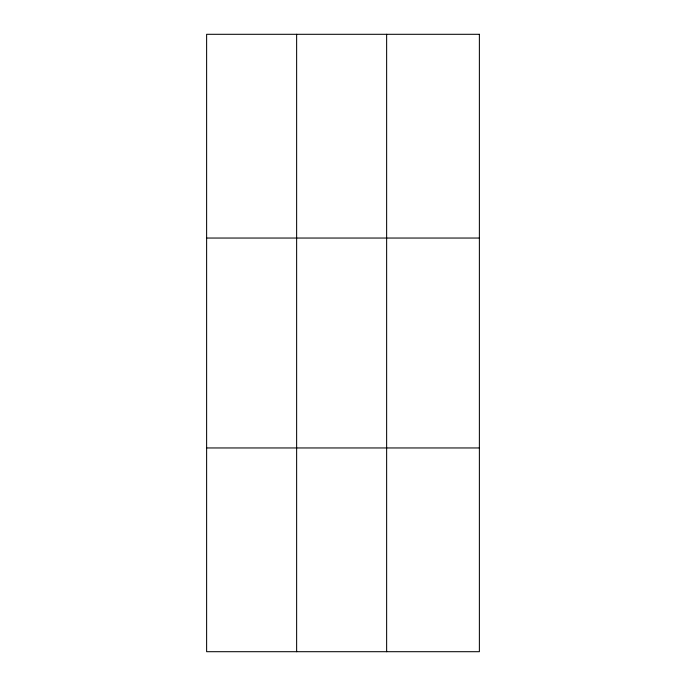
<?xml version="1.0" encoding="UTF-8"?>
<svg xmlns="http://www.w3.org/2000/svg" width="686" height="686" viewBox="0 0 686 686"><rect width="100%" height="100%" fill="white"/><g stroke="black" fill="none" stroke-linecap="round" stroke-linejoin="round"><path stroke-width="1.03" d="M296.635 34.3L296.635 651.7M386.638 34.3L386.638 651.7M206.623 238.042L479.377 238.042M206.623 447.958L479.377 447.958M479.377 34.3L479.377 651.7L206.623 651.7L206.623 34.3L479.377 34.3"/></g></svg>
